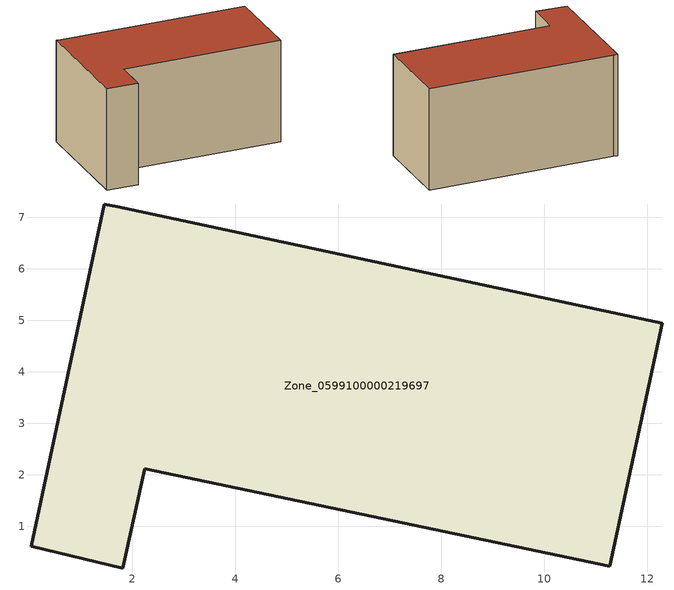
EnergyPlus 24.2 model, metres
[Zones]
Zone_0599100000219697
 floor ground (C_G): 0.04,0.61 1.46,7.26 1.72,7.2 12.29,4.94 11.27,0.22 2.25,2.12 1.82,0.19 z0
 wall outside (C_F): 2.25,2.12 11.27,0.22 12.29,4.94 1.72,7.2 1.46,7.26 0.04,0.61 1.82,0.19 2.25,2.12 z0:5.99
 roof outside (C_R): 0.04,0.61 1.82,0.19 2.25,2.12 11.27,0.22 12.29,4.94 1.72,7.2 1.46,7.26 z5.99
[BUILDING]
Pand.0599100000219697: North Axis=0; Terrain=City; Loads Convergence Tolerance Value=0.04; Temperature Convergence Tolerance Value=0.4; Solar Distribution=FullExterior; Maximum Number of Warmup Days=25; Minimum Number of Warmup Days=1
[Site:Location]
Rotterdam.The.Hague.AP_ZH_NLD Design_Conditions: Latitude=51.96; Longitude=4.45; Time Zone=1; Elevation=-4.5
[SITE:GROUNDTEMPERATURE:BUILDINGSURFACE]
18, 18, 18, 18, 18, 18, 18, 18, 18, 18, 18, 18
[MATERIAL] Thermal Absorptance=0.9; Solar Absorptance=0.7; Visible Absorptance=0.7
Name | Roughness | Thickness | Conductivity | Density | Specific Heat
G.TC.1975-1991 | MediumSmooth | 0.15 | 0.288461 | 540 | 1210
F.TC.1975-1991 | Rough | 0.3 | 0.230769 | 1920 | 840
R.TC.1975-1991 | MediumRough | 0.2 | 0.153846 | 1500 | 1000
[CONSTRUCTION]
C_G: G.TC.1975-1991
C_F: F.TC.1975-1991
C_R: R.TC.1975-1991
[ZONE]
Zone_0599100000219697: Type=1; Multiplier=1; Ceiling Height=Autocalculate; Volume=Autocalculate; Floor Area=autocalculate; Part of Total Floor Area=Yes
[ZONEINFILTRATION:DESIGNFLOWRATE]
Infil_Zone_0599100000219697: Zone or ZoneList or Space or SpaceList=Zone_0599100000219697; Schedule=AlwaysOn; Design Flow Rate Calculation Method=Flow/Area; Flow Rate per Floor Area=0.003; Constant Term Coefficient=1; Temperature Term Coefficient=0; Velocity Term Coefficient=0; Velocity Squared Term Coefficient=0
[HVACTEMPLATE:ZONE:IDEALLOADSAIRSYSTEM]
Zone_0599100000219697: Maximum Heating Supply Air Temperature=50; Minimum Cooling Supply Air Temperature=13; Maximum Heating Supply Air Humidity Ratio=0.0156; Minimum Cooling Supply Air Humidity Ratio=0.0077; Heating Limit=NoLimit; Cooling Limit=NoLimit; Dehumidification Control Type=ConstantSensibleHeatRatio; Cooling Sensible Heat Ratio=0.7; Dehumidification Setpoint=60; Humidification Control Type=None; Humidification Setpoint=30; Outdoor Air Method=None; Outdoor Air Flow Rate per Person=0.00944; Outdoor Air Flow Rate per Zone Floor Area=0; Outdoor Air Flow Rate per Zone=0; Demand Controlled Ventilation Type=None; Outdoor Air Economizer Type=NoEconomizer; Heat Recovery Type=None; Sensible Heat Recovery Effectiveness=0.7; Latent Heat Recovery Effectiveness=0.65
[ZONECONTROL:THERMOSTAT]
ThermostatControl_Zone_0599100000219697: Zone or ZoneList=Zone_0599100000219697; Control Type Schedule=DualSetpointControlType; Control 1=Thermostat_Zone_0599100000219697; Temperature Difference Between Cutout And Setpoint=0
[THERMOSTATSETPOINT:DUALSETPOINT]
Thermostat_Zone_0599100000219697: Heating Setpoint Temperature Schedule=HeatingSetpoint_Zone_0599100000219697; Cooling Setpoint Temperature Schedule=CoolingSetpoint_Zone_0599100000219697
[SCHEDULE:COMPACT]
HeatingSetpoint_Zone_0599100000219697: Through: 12/31, For: AllDays, Until: 24:00, 21
CoolingSetpoint_Zone_0599100000219697: Through: 12/31, For: AllDays, Until: 24:00, 24
DualSetpointControlType: Through: 12/31, For: AllDays, Until: 24:00, 4
AlwaysOn: Through: 12/31, For: AllDays, Until: 24:00, 1
